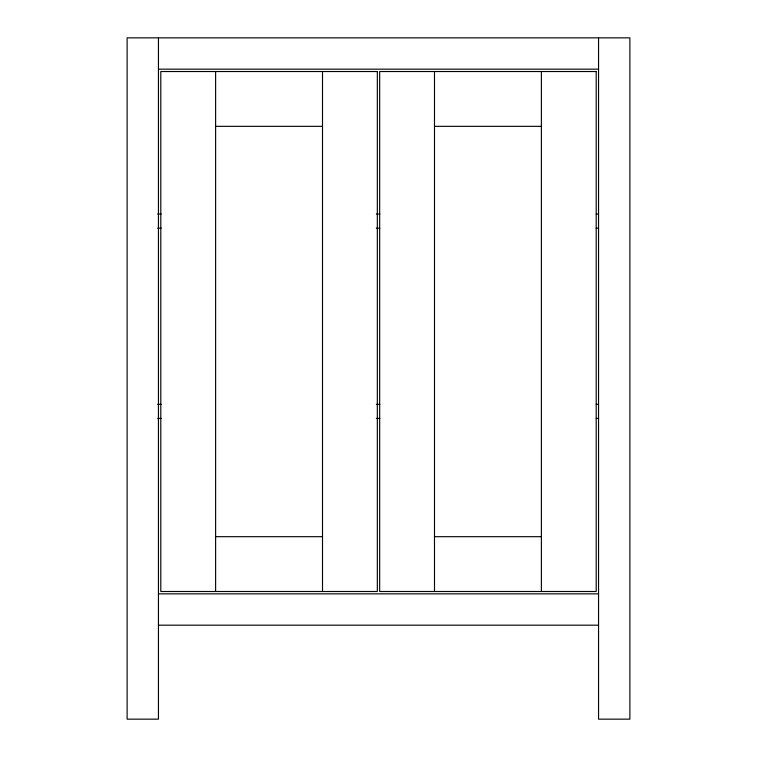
<?xml version="1.0" encoding="UTF-8"?>
<svg xmlns="http://www.w3.org/2000/svg" width="757" height="757" viewBox="0 0 757 757"><rect width="100%" height="100%" fill="white"/><g stroke="black" fill="none" stroke-linecap="round" stroke-linejoin="round"><path stroke-width="1.14" d="M158.45 69.171L598.55 69.171M215.613 126.343L322.51 126.343M434.49 126.343L541.387 126.343M157.664 214.051L161.213 214.051M376.333 214.051L379.882 214.051M596.185 214.051L598.55 214.051M157.664 228.141L161.213 228.141M376.333 228.141L379.882 228.141M596.185 228.141L598.55 228.141M157.664 404.342L161.213 404.342M376.333 404.342L379.882 404.342M596.185 404.342L598.55 404.342M157.664 418.441L161.213 418.441M376.333 418.441L379.882 418.441M596.185 418.441L598.55 418.441M215.613 536.685L322.51 536.685M434.49 536.685L541.387 536.685M158.45 593.857L598.55 593.857M158.45 625.178L598.55 625.178M598.55 37.85L598.55 719.15L629.881 719.15L629.881 37.85L127.119 37.85L127.119 719.15L158.45 719.15L158.45 37.85M541.387 71.527L541.387 591.501M434.49 71.527L434.49 591.501M322.51 71.527L322.51 591.501M215.613 71.527L215.613 591.501M377.327 71.527L160.796 71.527L160.796 591.501L377.327 591.501L377.327 71.527M596.204 71.527L379.673 71.527L379.673 591.501L596.204 591.501L596.204 71.527"/></g></svg>
